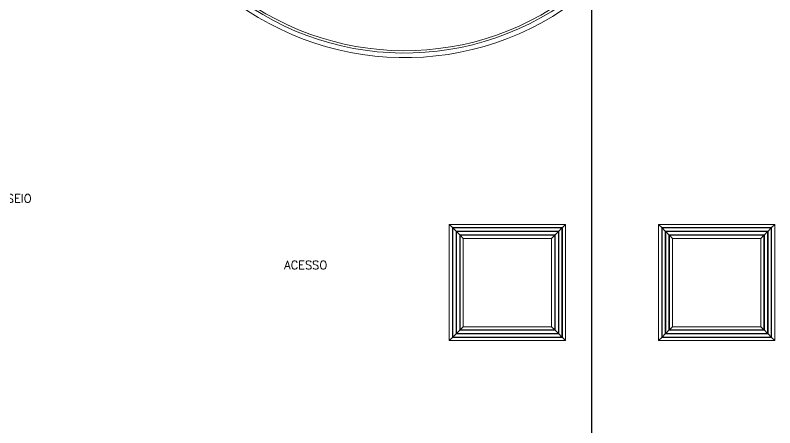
# Model space of a CAD drawing. Header units: millimetres. Extents: x 214 to 1190, y -192 to 1092.
# Drawn here: x 610.52 to 643.19, y 915.11 to 932.86 of the extents above; entities that cross this region are included whole.
import ezdxf
from ezdxf.enums import TextEntityAlignment as Align

# ---------------------------------------------------------------- set-up
doc = ezdxf.new("R2010")
doc.units = ezdxf.units.MM
doc.layers.add('I-ARQ', color=8, linetype='Continuous', lineweight=0)
doc.layers.add('I-NORMO_ARQ', color=9, linetype='Continuous', lineweight=0)
doc.layers.add('I-CARIMBO', color=1, linetype='Continuous')
doc.styles.add('COTA200', font='ROMANS.SHX')

# ---------------------------------------------------------------- blocks, each defined once
blk = doc.blocks.new('A$C7A5F3391')
at = {"layer": 'I-ARQ', "ltscale": 10}
for p, q in [((0.135, 4.865), (0, 5)), ((4.865, 4.865), (5, 5)), ((0.29, 4.71), (0.155, 4.845)), ((0.445, 4.555), (0.31, 4.69)), ((4.555, 4.555), (4.69, 4.69)), ((4.71, 4.71), (4.845, 4.845)), ((0.465, 4.535), (0.6, 4.4)), ((4.535, 4.535), (4.4, 4.4)), ((0.445, 0.445), (0.31, 0.31)), ((0.465, 0.465), (0.6, 0.6)), ((4.535, 0.465), (4.4, 0.6)), ((4.555, 0.445), (4.69, 0.31)), ((0.135, 0.135), (0, 0)), ((0.29, 0.29), (0.155, 0.155)), ((4.71, 0.29), (4.845, 0.155)), ((4.865, 0.135), (5, 0))]:
    blk.add_line(p, q, dxfattribs=at)
for points in [[(0, 4.865), (0, 5), (5, 5), (5, 0), (4.865, 0)], [(5, 0.135), (5, 0), (0, 0), (0, 5), (0.135, 5)], [(0, 4.71), (0, 4.845)], [(0, 4.555), (0, 4.69)], [(0.135, 4.865), (0.135, 0.135), (4.865, 0.135)], [(4.865, 0.135), (4.865, 4.865), (0.135, 4.865)], [(0.155, 4.845), (4.845, 4.845), (4.845, 0.155), (0.155, 0.155), (0.155, 4.845)], [(0.29, 4.71), (0.29, 0.29), (4.71, 0.29)], [(0.29, 4.575), (0.29, 4.71), (4.71, 4.71), (4.71, 0.465)], [(4.71, 0.29), (4.71, 4.71), (0.29, 4.71)], [(4.535, 0.29), (0.29, 0.29), (0.29, 4.535)], [(4.535, 0.465), (0.465, 0.465), (0.465, 4.535)], [(4.535, 0), (4.4, 0)]]:
    blk.add_lwpolyline(points, dxfattribs=at)
for points in [[(4.69, 0.31), (0.31, 0.31), (0.31, 4.69), (4.69, 4.69), (4.69, 0.31)], [(4.555, 0.445), (4.555, 4.555), (0.445, 4.555), (0.445, 0.445), (4.555, 0.445)], [(0.465, 4.535), (0.465, 0.465), (4.535, 0.465), (4.535, 4.535)], [(4.4, 0.6), (4.4, 4.4), (0.6, 4.4), (0.6, 0.6), (4.4, 0.6)]]:
    blk.add_lwpolyline(points, close=True, dxfattribs=at)

msp = doc.modelspace()

# ---------------------------------------------------------------- linework, layer by layer
at = {"layer": 'I-ARQ'}
for radius, start in [(12.279, 228.9173), (12.079, 229.4228), (11.979, 229.9645)]:
    msp.add_arc((627.266, 943.308), radius, start, 28.9471, dxfattribs=at)
at = {"layer": 'I-CARIMBO'}
msp.add_line((635.304, 1092.091), (635.304, 804.032), dxfattribs=at)

# ---------------------------------------------------------------- block references
at = {"layer": 'I-ARQ', "rotation": 270}
for p in [(629.191, 923.859), (638.191, 923.859)]:
    msp.add_blockref('A$C7A5F3391', p, dxfattribs=at)

# ---------------------------------------------------------------- texts
at = {"layer": 'I-NORMO_ARQ', "style": 'COTA200'}
for s, p in [('PASSEIO', (610.237, 924.974)), ('ACESSO', (623.013, 922.108))]:
    msp.add_text(s, height=0.36, dxfattribs=at).set_placement(p, align=Align.MIDDLE_CENTER)

doc.saveas('drawing.dxf')
